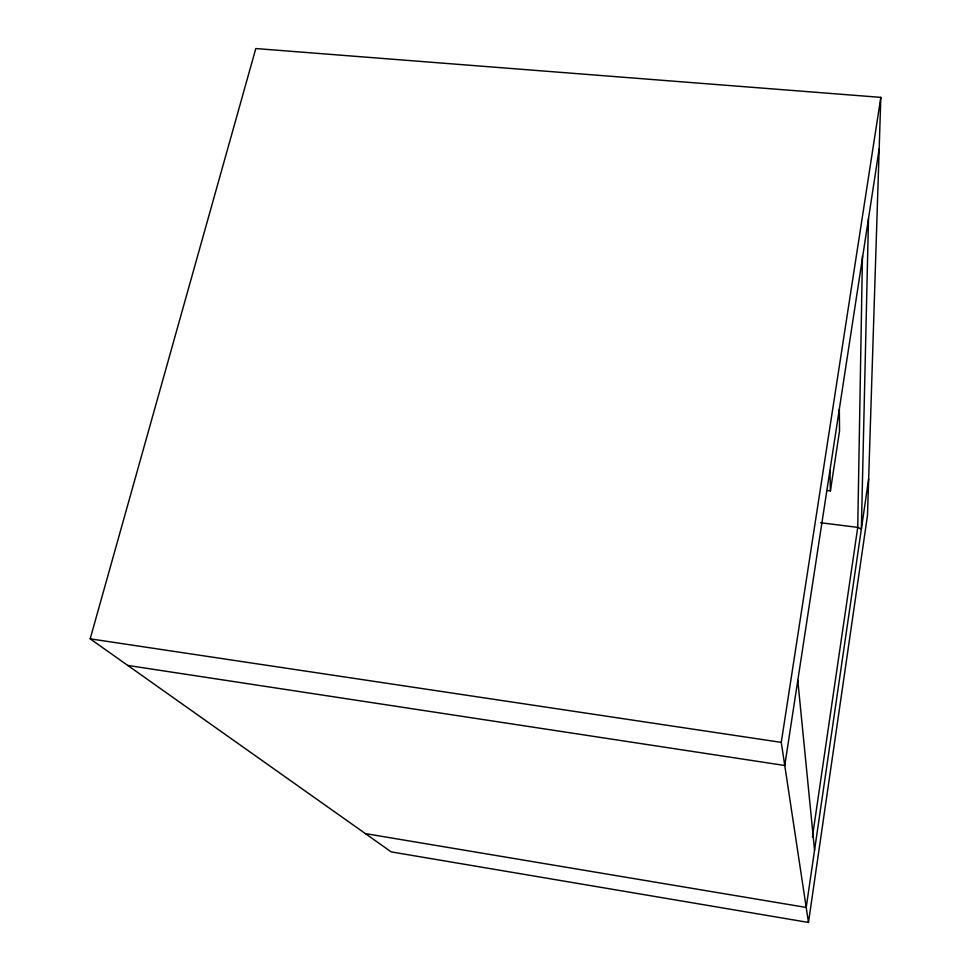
<?xml version="1.0" encoding="UTF-8"?>
<svg xmlns="http://www.w3.org/2000/svg" width="971" height="971" viewBox="0 0 971 971"><rect width="100%" height="100%" fill="white"/><g stroke="black" fill="none" stroke-linecap="round" stroke-linejoin="round"><path stroke-width="1.46" d="M862.454 255.956L857.745 527.387L812.399 836.99M868.499 218.536L861.35 529.086L857.745 527.387L820.507 522.726M880.818 97.367L867.491 515.383L808.479 922.45L391.204 851.883L90.182 638.833L255.81 48.55L880.818 97.367L781.267 742.378L808.479 922.45M868.657 478.982L806.209 907.448L365.375 833.604M827.401 490.561L830.399 490.925L839.539 430.99L839.332 409.046M879.18 148.806L784.762 765.5L127.759 665.426M90.182 638.833L781.267 742.378M797.786 680.392L814.548 850.232M829.926 470.51L830.399 490.925"/></g></svg>
